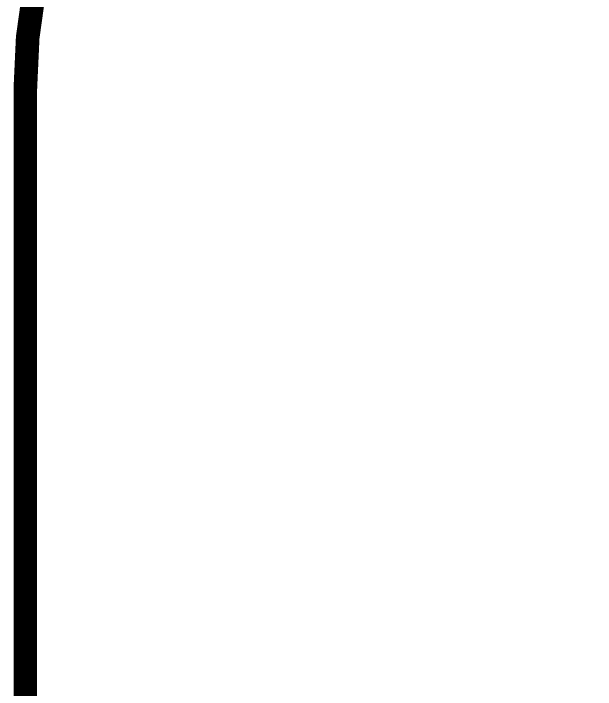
# Model space of a CAD drawing. Header units: inches. Extents: x -22 to 5433, y -13 to 5447.
# Drawn here: x 35.46 to 41.71, y 14.53 to 21.79 of the extents above; entities that cross this region are included whole.
import ezdxf

# ---------------------------------------------------------------- set-up
doc = ezdxf.new("R2010")
doc.units = ezdxf.units.IN
for name, color, linetype in [('Board_outline', 216, 'Continuous'), ('Dimensions', 6, 'Continuous'), ('Multi-Layer', 9, 'Continuous')]:
    doc.layers.add(name, color=color, linetype=linetype)

msp = doc.modelspace()

# ---------------------------------------------------------------- linework, layer by layer
at = {"layer": 'Board_outline'}
for points in [[(35.5838, 20.9834, 0.254, 0.254, -0.414214), (41.5838, 26.9834, 0.254, 0.254, 0)], [(35.5838, 10.0066, 0.254, 0.254, 0), (35.5838, 20.9834, 0.254, 0.254, 0)]]:
    msp.add_lwpolyline(points, format="xyseb", dxfattribs=at)
msp.add_lwpolyline([(35.5203, 20.9834, 0.127, 0.127, 1), (35.6473, 20.9834, 0.127, 0.127, 1)], format="xyseb", close=True, dxfattribs=at)
msp.add_lwpolyline([(35.5203, 20.9834, 0.127, 0.127, 1), (35.6473, 20.9834, 0.127, 0.127, 1)], format="xyseb", close=True, dxfattribs=at)
at = {"layer": 'Dimensions'}
for p, q in [((35.5838, 21.2782), (35.6416, 21.8649)), ((35.5838, 20.9834), (35.5838, 21.2782)), ((35.5838, 10.0066), (35.5838, 20.9834))]:
    msp.add_line(p, q, dxfattribs=at)
at = {"layer": 'Multi-Layer'}
for p, q in [((35.5838, 21.2782), (35.6416, 21.8649)), ((35.5838, 20.9834), (35.5838, 21.2782)), ((35.5838, 10.0066), (35.5838, 20.9834))]:
    msp.add_line(p, q, dxfattribs=at)

doc.saveas('drawing.dxf')
